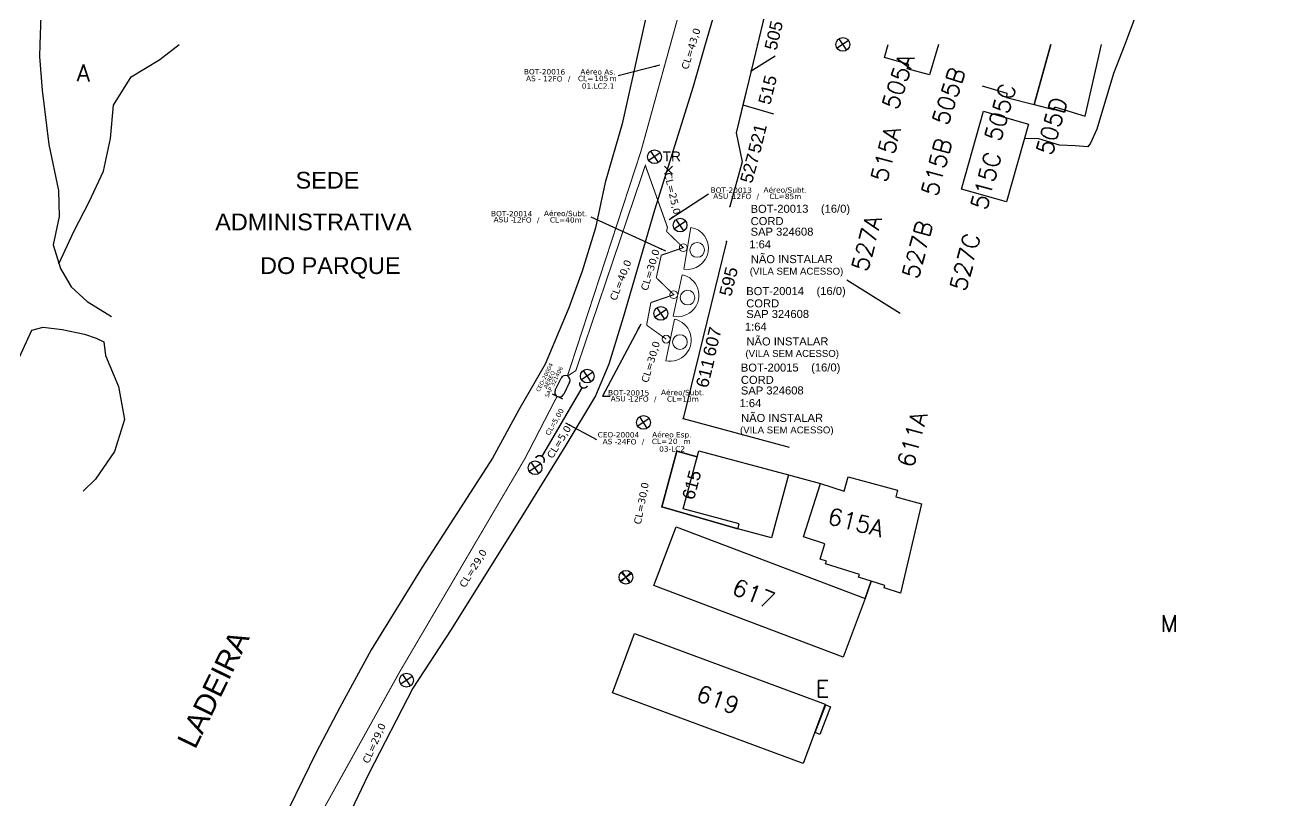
# Model space of a CAD drawing. Header units: inches. Extents: x 28600 to 32058, y 8816 to 12576.
# Drawn here: x 30404.7 to 30886.3, y 11085.3 to 11381.2 of the extents above; entities that cross this region are included whole.
import ezdxf
from ezdxf.enums import TextEntityAlignment as Align

# ---------------------------------------------------------------- set-up
doc = ezdxf.new("R2010")
doc.units = ezdxf.units.IN
doc.header["$LTSCALE"] = 0.5
for name, color, linetype, lineweight in [("20.0-LEGENDA DOS CDO'S", 1, 'Continuous', 0), ('20.2-CDO_POSTE', 1, 'Continuous', 5), ('20.6-CORDOALHA_SUPORTE', 7, 'Continuous', 25), ('CORDOALHA_SUPORTE', 7, 'Continuous', 25)]:
    doc.layers.add(name, color=color, linetype=linetype, lineweight=lineweight)
for name, color, linetype in [('20.4-CEOS', 1, 'Continuous'), ('20.5-CEO', 1, 'Continuous'), ('CAP a instalar', 1, 'Continuous'), ('celulas gpon', 7, 'Continuous'), ('CORDOALHA BLOCO NOVO', 7, 'Continuous'), ('DUVIDAS', 252, 'Continuous'), ('EDIFDENTIF', 253, 'Continuous'), ('label_cabos', 7, 'Continuous'), ('MUB', 252, 'Continuous'), ('NOMELOG', 253, 'Continuous'), ('Postes Existentes NA', 1, 'Continuous')]:
    doc.layers.add(name, color=color, linetype=linetype)
doc.styles.add('ARIAL', font='arial.ttf')
doc.styles.add('EUROROMAN', font='simplex.shx')
doc.styles.add('ROMANS', font='arial.ttf')
doc.styles.add('siredit', font='verdana.ttf')
doc.linetypes.add('FENCELINE1', pattern='A,0.25,-0.1,[133,ltypeshp.shx,S=0.1,R=0,X=-0.1,Y=0],-0.1,1', length=1.45)
doc.dimstyles.new('CC', dxfattribs={"dimtxt": 1, "dimasz": 2, "dimexe": 0.18, "dimexo": 0.0625, "dimgap": 0.09, "dimtad": 0, "dimdec": 0, "dimrnd": 1, "dimzin": 0, "dimdsep": 46, "dimtxsty": 'siredit', "dimblk": 'NONE', "dimcen": 0, "dimse1": 1, "dimse2": 1, "dimsd1": 1, "dimsd2": 1, "dimclrt": 7, "dimadec": 0, "dimazin": 0, "dimtfac": 1, "dimtdec": 0, "dimtofl": 0, "dimtmove": 0, "dimatfit": 3, "dimfxl": 0, "dimtolj": 1, "dimtzin": 0, "dimarcsym": 0})

# ---------------------------------------------------------------- blocks, each defined once
blk = doc.blocks.new('*U225')
at = {"color": 10}
for points in [[(41172, 12883), (40951, 13058)], [(40974, 12860), (41149, 13081)]]:
    blk.add_lwpolyline(points, dxfattribs=at)
blk.add_circle((41062, 12971), 141, dxfattribs=at)
blk = doc.blocks.new('*U367')
at = {"color": 10}
for points in [[(41172, 12883), (40951, 13058)], [(40974, 12860), (41149, 13081)]]:
    blk.add_lwpolyline(points, dxfattribs=at)
blk.add_circle((41062, 12971), 141, dxfattribs=at)
at = {"color": 1, "style": 'ARIAL'}
blk.add_text('TR', height=200, rotation=288.0617, dxfattribs=at).set_placement((41026, 12782))
blk = doc.blocks.new('*U320')
at = {"color": 0}
blk.add_line((2.14, -0.58), (-2.1, -0.68), dxfattribs=at)
for centre, radius in [((0, 0.38), 0.733), ((0.03, -1.03), 0.393)]:
    blk.add_circle(centre, radius, dxfattribs=at)
blk.add_arc((0.02, -0.63), 2.12, 1.3782, 181.3782, dxfattribs=at)
blk = doc.blocks.new('*U350')
at = {"layer": '20.5-CEO'}
for p, q in [((-1.56, 1.26), (1.8, 1.26)), ((1.8, -1.13), (-1.56, -1.13))]:
    blk.add_line(p, q, dxfattribs=at)
blk.add_lwpolyline([(-2.75, 1.51), (-2.75, -1.38)], dxfattribs=at)
for centre, start, end in [((-1.56, 0.07), 90, 270), ((1.8, 0.07), 270, 90)]:
    blk.add_arc(centre, 1.2, start, end, dxfattribs=at)
at = {"layer": '20.5-CEO', "color": 7, "style": 'siredit'}
for tag, p in [('LOCAL', (0.12, 4.23)), ('FID', (0.11, 5.61)), ('SAP', (0.12, 2.97)), ('FIBRAS_RESERVA', (0.12, -1.94))]:
    blk.add_attdef(tag, text='', height=1.01, dxfattribs=at).set_placement(p, align=Align.TOP_CENTER)
at = {"layer": '20.5-CEO', "color": 7, "style": 'siredit', "flags": 3}
blk.add_attdef('QTDE', (-4.88, -7.06), '', height=1.01, dxfattribs=at)
at = {"layer": '20.5-CEO', "color": 7, "style": 'siredit'}
for tag, flags, p in [('ID_ATIVIDADE', 3, (0.11, -3.51)), ('FATOR', 1, (0.11, -4.82))]:
    blk.add_attdef(tag, text='', height=1.01, dxfattribs=dict(at, flags=flags)).set_placement(p, align=Align.TOP_CENTER)
blk = doc.blocks.new('CDOE_CT_POSTE')
at = {"layer": "20.0-LEGENDA DOS CDO'S", "color": 0, "style": 'ARIAL'}
for tag, p, height in [('CDO_N', (0.12, 5.25), 0.8), ('CORDOALHA', (0.12, 4.02), 0.8), ('SAP', (0.12, 2.96), 0.8), ('1:XX', (-0.01, 1.7), 0.8), ('UMS', (0.14, 0.22), 1)]:
    blk.add_attdef(tag, p, '', height=height, rotation=0.118, dxfattribs=at)
blk.add_attdef('FIBRAS_UTILIZADAS', text='', height=0.8, rotation=0.118, dxfattribs=at).set_placement((7.83, 5.26), align=Align.CENTER)
blk = doc.blocks.new('Inst CB ESP CFOA-SM-AS-80-TS-24')
at = {"layer": 'label_cabos', "color": 0, "style": 'siredit'}
for tag, flags, p in [('ID_ATIVIDADE', 3, (1.31, 2.67)), ('FATOR', 1, (11.56, 2.55))]:
    blk.add_attdef(tag, text='', height=1, rotation=359.69, dxfattribs=dict(at, flags=flags)).set_placement(p, align=Align.MIDDLE_CENTER)
for tag, p in [('TIPO_CABO', (1.76, 0)), ('DESTINO_CABO', (3.13, 1.26)), ('CABO', (4.69, -0.05)), ('/', (7.71, -0.05)), ('LANCE', (10.81, 0)), ('TIPO_CABO', (13.11, 1.24)), ('UND', (15.96, 0)), ('FID', (13.15, -1.41))]:
    blk.add_attdef(tag, text='', height=1, rotation=359.69, dxfattribs=at).set_placement(p, align=Align.MIDDLE_CENTER)
blk.add_attdef('QTDE', (12.43, -0.47), '', height=1, rotation=359.69, dxfattribs=at)
blk = doc.blocks.new('_None')
blk = doc.blocks.new('Inst CORD BENZINAL 4.55MM 3F (sem recursos)')
at = {"layer": '20.6-CORDOALHA_SUPORTE', "color": 0, "lineweight": 0, "style": 'ROMANS'}
blk.add_attdef('LANCE', text='', height=1, dxfattribs=at).set_placement((-0.54, -2.21), align=Align.RIGHT)
at = {"layer": '20.6-CORDOALHA_SUPORTE', "color": 0, "style": 'siredit'}
blk.add_attdef('QTDE', (-0.54, -2.21), '', height=1, rotation=359.69, dxfattribs=at)
at = {"layer": '20.6-CORDOALHA_SUPORTE', "color": 0, "lineweight": 0, "style": 'ROMANS'}
for tag, p, flags in [('FATOR', (-5.2, -4.44), 3), ('ID_ATIVIDADE', (-5.2, -6.67), 3), ('FID', (-5.2, -8.9), 1)]:
    blk.add_attdef(tag, p, '', height=1, dxfattribs=dict(at, flags=flags))
blk = doc.blocks.new('LEGENDA DOS CABOS')
at = {"layer": 'label_cabos', "color": 0, "style": 'siredit'}
for tag, p in [('TIPO_CABO', (2.74, 0.52)), ('ID', (4.24, 1.63)), ('CABO', (6.16, 0.47)), ('/', (9.19, 0.47)), ('METROS', (14.36, 0.47)), ('XX', (14.31, 1.67))]:
    blk.add_attdef(tag, text='', height=1, rotation=359.69, dxfattribs=at).set_placement(p, align=Align.MIDDLE_CENTER)
blk = doc.blocks.new('Inst CB AS CFOA-SM-AS-120-S-12 A')
at = {"layer": 'label_cabos', "color": 0, "style": 'siredit'}
for tag, flags, p in [('ID_ATIVIDADE', 3, (1.31, 2.67)), ('FATOR', 1, (11.56, 2.55))]:
    blk.add_attdef(tag, text='', height=1, rotation=359.69, dxfattribs=dict(at, flags=flags)).set_placement(p, align=Align.MIDDLE_CENTER)
for tag, p in [('TIPO_CABO', (1.26, 0)), ('DESTINO_CABO', (3.13, 1.26)), ('CABO', (4.69, -0.05)), ('/', (7.71, -0.05)), ('LANCE', (10.81, 0)), ('TIPO_CABO', (13.11, 1.24)), ('UND', (15.96, 0)), ('FID', (13.15, -1.41))]:
    blk.add_attdef(tag, text='', height=1, rotation=359.69, dxfattribs=at).set_placement(p, align=Align.MIDDLE_CENTER)
blk.add_attdef('QTDE', (12.43, -0.47), '', height=1, rotation=359.69, dxfattribs=at)

msp = doc.modelspace()

# ---------------------------------------------------------------- linework, layer by layer
at = {"layer": 'CAP a instalar', "linetype": 'FENCELINE1', "ltscale": 15}
msp.add_lwpolyline([(30611.68, 11247.4, 0.4, 0.4, 0), (30639.71, 11333.05, 0.4, 0.4, 0), (30663.58, 11419.49, 0.4, 0.4, 0)], format="xyseb", dxfattribs=at)
at = {"layer": 'CAP a instalar', "color": 8, "linetype": 'FENCELINE1', "ltscale": 15, "const_width": 0.4}
for points in [[(30611.72, 11247.38), (30614.87, 11249.43), (30641.41, 11327.77), (30649.85, 11304.14), (30649.5, 11302.56)], [(30649.5, 11302.56), (30655.91, 11296.37), (30647.49, 11293.47)], [(30647.49, 11293.47), (30645.59, 11284.88)], [(30645.59, 11284.88), (30652.28, 11278.42), (30643.52, 11275.4)], [(30643.52, 11275.4), (30641.89, 11266.8)], [(30649.38, 11261.45), (30641.89, 11266.8)]]:
    msp.add_lwpolyline(points, dxfattribs=at)
at = {"layer": 'CAP a instalar', "linetype": 'FENCELINE1', "ltscale": 15, "const_width": 0.4}
for points in [[(30595.45, 11215.89), (30607.72, 11239.64)], [(30334.44, 10759.31), (30400.53, 10819.66), (30441.26, 10911.28), (30517.96, 11081.07), (30547.57, 11134.39), (30595.45, 11215.89)]]:
    msp.add_lwpolyline(points, dxfattribs=at)
at = {"layer": 'CORDOALHA_SUPORTE', "const_width": 0.576}
msp.add_lwpolyline([(30617.26, 11242.92), (30601.96, 11216.73)], dxfattribs=at)
at = {"layer": 'CORDOALHA_SUPORTE'}
for points, const_width in [([(30619.34, 11243.67, -1), (30616.52, 11245.01)], 0.506), ([(30602.57, 11214.29, 1), (30599.52, 11216.12)], 0.576)]:
    msp.add_lwpolyline(points, format="xyb", dxfattribs=dict(at, const_width=const_width))
at = {"layer": 'DUVIDAS'}
for p, q in [((30648.7, 11327.48, -10142.82), (30651.77, 11324.4, -10142.82)), ((30651.77, 11327.48, -10142.82), (30648.7, 11324.4, -10142.82)), ((30648.7, 11324.4, -10142.82), (30651.77, 11327.48, -10142.82)), ((30632.48, 11172.11, -10136.68), (30635.55, 11169.04, -10136.68)), ((30635.55, 11172.11, -10136.68), (30632.48, 11169.04, -10136.68)), ((30632.48, 11169.04, -10136.68), (30635.55, 11172.11, -10136.68))]:
    msp.add_line(p, q, dxfattribs=at)
for points, elevation in [([(30806.23, 11870.49), (30798.78, 11839.81), (30793.31, 11817.55), (30793.09, 11816.59), (30771.14, 11727.09), (30716.38, 11572.4), (30712.1, 11557.81), (30706.4, 11539.58), (30677.87, 11420.46), (30664.31, 11373.92)], -10270.16), ([(30762.28, 11840.13), (30765.93, 11839.01), (30769.83, 11835.05), (30772.3, 11830.73), (30771.02, 11823.88), (30769.64, 11816.11), (30767.37, 11807.44), (30754.67, 11757.93), (30741.08, 11706.46), (30727.8, 11659.98), (30712.06, 11618.85), (30700.8, 11596.46), (30694.41, 11576.37), (30685.77, 11554.78), (30676.78, 11527.04), (30665.68, 11487.51), (30657.49, 11456), (30639.26, 11373.92)], -10270.16), ([(30876.25, 11609.63), (30881.21, 11601.13), (30883.93, 11588.04), (30885.66, 11578.86), (30886.3, 11566.99), (30886.01, 11555.74), (30882.65, 11534.91), (30873.92, 11504.04), (30862.66, 11472.63), (30848.3, 11437.96), (30826.03, 11377.98), (30824.46, 11373.92)], -10270.16), ([(30394.02, 11468.06), (30406.62, 11466.81), (30462.12, 11453.98), (30470.15, 11448.67), (30472.86, 11443.91), (30473.47, 11437.74), (30473.02, 11434.09), (30471.17, 11428.75), (30467.97, 11424.17), (30456.36, 11415.6), (30438.19, 11401.24), (30424.4, 11394.74), (30412.44, 11395), (30411.9, 11393.21), (30410.68, 11384.83), (30410.3, 11373.92)], -10270.16), ([(30706.88, 11468.76), (30684.28, 11373.92)], -10270.16), ([(30690.73, 11400.89), (30684.28, 11373.92)], -10270.16), ([(30690.73, 11400.89), (30684.28, 11373.92)], -10270.16), ([(30410.3, 11373.92), (30410.14, 11369.28), (30411.1, 11356.46), (30413.66, 11335.73), (30417.37, 11318.23), (30417.62, 11308.25), (30415.32, 11297.47), (30418.13, 11288.36), (30422.17, 11281.35), (30428.27, 11275.82), (30437.58, 11270.12)], -10270.16), ([(30417.56, 11290.21), (30423.28, 11302.53), (30429.14, 11313.91), (30434.54, 11325.49), (30437.17, 11338.03), (30438.32, 11350.76), (30445.1, 11361.61), (30456.1, 11368.13), (30463.38, 11373.92)], -10270.16), ([(30639.26, 11373.92), (30632.51, 11343.57), (30626.11, 11321.24), (30622.34, 11303.93), (30617.25, 11287.36), (30612.26, 11273.35), (30603.21, 11251.89), (30593.1, 11234.49), (30583.09, 11216.03), (30569.72, 11195.34), (30556.22, 11174.39), (30536.68, 11142.88), (30524.78, 11120.84), (30515.73, 11103.69), (30505.27, 11082.29)], -10270.16), ([(30664.31, 11373.92), (30659.64, 11357.86), (30644.92, 11310.62), (30632.9, 11269.68), (30627.49, 11251.95), (30622.4, 11239.83), (30611.11, 11220.99), (30595.6, 11196.07), (30567.32, 11150.65), (30552.67, 11128.23), (30535.72, 11095.44), (30511.66, 11045.09)], -10270.16), ([(30684.23, 11373.92), (30680.94, 11360.17), (30678.8, 11351.44), (30676.05, 11340.24), (30676.05, 11340.24), (30678.35, 11329.17), (30678.35, 11329.17), (30673.68, 11312.03)], -10270.16), ([(30684.28, 11373.92), (30681.82, 11363.86), (30676.05, 11340.24), (30678.35, 11329.17), (30673.68, 11312.03)], -10270.16), ([(30684.28, 11373.92), (30681.82, 11363.86)], -10270.16), ([(30684.28, 11373.92), (30681.87, 11363.81)], -10270.16), ([(30716.82, 11373.92), (30717.05, 11373.86), (30717.07, 11373.92)], -10104.04), ([(30749.84, 11362.34), (30741.43, 11364.61), (30742, 11366.21), (30732.73, 11368.99), (30734.15, 11373.92)], -10102.33), ([(30749.84, 11362.34), (30741.43, 11364.61), (30742, 11366.21), (30732.73, 11368.99), (30734.15, 11373.92)], -10102.33), ([(30753.32, 11373.92), (30749.84, 11362.34)], -10102.55), ([(30753.32, 11373.92), (30749.84, 11362.34)], -10102.55), ([(30770.06, 11358.12), (30779.46, 11355.37), (30779.3, 11353.61), (30789.92, 11351.05), (30796.21, 11373.92)], -10102.33), ([(30770.06, 11358.12), (30779.46, 11355.37), (30779.3, 11353.61), (30789.92, 11351.05), (30796.21, 11373.92)], -10102.33), ([(30824.46, 11373.92), (30820.15, 11362.79), (30813.75, 11341.58), (30811.35, 11336.3), (30810.3, 11334.86), (30805.47, 11335.22), (30799.55, 11335.5), (30791.58, 11337.94), (30786.18, 11337.97)], -10270.16), ([(30796.21, 11373.92), (30789.92, 11351.05)], -10102.85), ([(30789.92, 11351.05), (30797.6, 11349), (30797.6, 11349.99), (30798.11, 11349.99), (30809.34, 11346.57), (30815.6, 11373.92)], -10102.65), ([(30796.21, 11373.92), (30789.92, 11351.05)], -10102.85), ([(30681.87, 11363.81), (30690.92, 11369.63)], -10270.16), ([(30681.79, 11363.81), (30680.94, 11360.17), (30676.05, 11340.24), (30678.35, 11329.17), (30673.68, 11312.03)], -10270.16), ([(30678.67, 11350.89), (30690.38, 11347.37)], -10270.16), ([(30672.37, 11298.66), (30655.8, 11231.19)], -10270.16), ([(30672.37, 11298.66), (30655.8, 11231.19)], -10270.16), ([(30738.76, 11271.18), (30718.28, 11283.94)], -10270.16), ([(30358.67, 11148.32), (30363.21, 11164.31), (30366.76, 11177.1), (30373.19, 11190.99), (30407.2, 11264.85), (30411.48, 11266), (30418.74, 11265.13), (30427.32, 11263.31), (30431.73, 11261.81), (30434.7, 11260.46), (30435.31, 11255.15), (30440.3, 11243.38), (30442.54, 11230.81), (30438.7, 11218.59), (30431.47, 11208.04), (30426.84, 11203.43)], -10270.16), ([(30655.8, 11231.19), (30696.33, 11220.26)], -10270.16), ([(30661.2, 11216.51), (30653.46, 11218.75), (30647.74, 11197.51), (30676.75, 11189.1)], -10270.16), ([(30653.46, 11218.75), (30647.74, 11197.51)], -10270.16), ([(30647.74, 11197.51), (30653.46, 11218.75)], -10270.16), ([(30653.46, 11218.75), (30661.2, 11216.51)], -10270.16), ([(30696.04, 11209.73), (30708.23, 11206.37)], -10270.16), ([(30696.04, 11209.73), (30708.23, 11206.37)], -10270.16), ([(30676.75, 11189.1), (30647.74, 11197.51)], -10270.16), ([(30727.64, 11169.04), (30725.37, 11162.49)], -10270.16), ([(30725.37, 11162.49), (30727.64, 11169.04)], -10270.16)]:
    msp.add_lwpolyline(points, dxfattribs=dict(at, elevation=elevation))
for points, elevation in [([(30770.47, 11348.49), (30787.71, 11343.47), (30779.36, 11313.85), (30762.09, 11318.71)], -10103.61), ([(30770.47, 11348.49), (30787.71, 11343.47), (30779.36, 11313.85), (30762.09, 11318.71)], -10103.61), ([(30661.84, 11218.88), (30696.04, 11209.73), (30689.61, 11185.64), (30676.75, 11189.1), (30677.26, 11191.02), (30655.89, 11196.71)], -10124.49), ([(30718.81, 11208.9), (30737.72, 11203.85), (30737.05, 11201.22), (30746.87, 11198.6), (30738.87, 11164.53), (30732.6, 11166.52), (30732.86, 11167.38), (30722.84, 11170.58), (30723.2, 11171.67), (30710.24, 11175.76), (30710.56, 11176.72), (30708.13, 11177.49), (30709.98, 11183.34), (30701.76, 11185.96), (30708.23, 11206.37), (30717.37, 11203.46)], -10124.72), ([(30653.18, 11189.84), (30725.37, 11162.49), (30716.89, 11140.06), (30644.7, 11167.41)], -10105.91), ([(30637.31, 11149.12), (30710.11, 11122.09), (30701.73, 11099.47), (30628.93, 11126.5)], -10105.43), ([(30712.16, 11121.19), (30708.07, 11110.6), (30706.24, 11111.31), (30710.34, 11121.89)], -10270.16)]:
    msp.add_lwpolyline(points, close=True, dxfattribs=dict(at, elevation=elevation))
for p in [(30684.28, 11373.92, -10270.16), (30684.28, 11373.92, -10270.16), (30681.87, 11363.81, -10270.16), (30681.87, 11363.81, -10270.16), (30681.87, 11363.81, -10270.16), (30673.68, 11312.03, -10270.16), (30672.37, 11298.66, -10270.16), (30655.8, 11231.19, -10270.16), (30653.46, 11218.75, -10270.16), (30647.74, 11197.51, -10270.16)]:
    msp.add_point(p, dxfattribs=at)
at = {"layer": 'MUB', "elevation": -10270.16}
for points in [[(30639.26, 11373.92), (30632.51, 11343.57), (30626.11, 11321.24), (30622.34, 11303.93), (30617.25, 11287.36), (30612.26, 11273.35), (30603.21, 11251.89), (30593.1, 11234.49), (30583.09, 11216.03), (30569.72, 11195.34), (30556.22, 11174.39), (30536.68, 11142.88), (30524.78, 11120.84), (30515.73, 11103.69), (30505.27, 11082.29)], [(30664.31, 11373.92), (30659.64, 11357.86), (30644.92, 11310.62), (30632.9, 11269.68), (30627.49, 11251.95), (30622.4, 11239.83), (30611.11, 11220.99), (30595.6, 11196.07), (30567.32, 11150.65), (30552.67, 11128.23), (30535.72, 11095.44), (30511.66, 11045.09)]]:
    msp.add_lwpolyline(points, dxfattribs=at)

# ---------------------------------------------------------------- block references
at = {"color": 0, "lineweight": 0}
ref = msp.add_blockref('Inst CB AS CFOA-SM-AS-120-S-12 A', (30596.53, 11360.92), dxfattribs=dict(at, xscale=2.043390031501771, yscale=2.043390031501771, zscale=2.043390031501771))
ref.add_attrib('DESTINO_CABO', 'BOT-20016', dxfattribs={"layer": 'label_cabos', "color": 0, "height": 2.043, "rotation": 359.69, "style": 'siredit'}).set_placement((30602.93, 11363.5), align=Align.MIDDLE_CENTER)
ref.add_attrib('CABO', '12FO', dxfattribs={"layer": 'label_cabos', "color": 0, "height": 2.043, "rotation": 359.69, "style": 'siredit'}).set_placement((30606.1, 11360.81), align=Align.MIDDLE_CENTER)
ref.add_attrib('TIPO_CABO', 'Aéreo As.', dxfattribs={"layer": 'label_cabos', "color": 0, "height": 2.043, "rotation": 359.69, "style": 'siredit'}).set_placement((30623.31, 11363.46), align=Align.MIDDLE_CENTER)
ref.add_attrib('/', '/', dxfattribs={"layer": 'label_cabos', "color": 0, "height": 2.04, "rotation": 359.69, "style": 'siredit'}).set_placement((30612.29, 11360.81), align=Align.MIDDLE_CENTER)
ref.add_attrib('TIPO_CABO', 'AS - ', dxfattribs={"layer": 'label_cabos', "color": 0, "height": 2.043, "rotation": 359.69, "style": 'siredit'}).set_placement((30599.11, 11360.91), align=Align.MIDDLE_CENTER)
ref.add_attrib('FID', '01.LC2.1', dxfattribs={"layer": 'label_cabos', "color": 0, "height": 2.043, "rotation": 359.69, "style": 'siredit'}).set_placement((30623.39, 11358.03), align=Align.MIDDLE_CENTER)
ref.add_attrib('LANCE', 'CL=', dxfattribs={"layer": 'label_cabos', "color": 0, "height": 2.043, "rotation": 359.69, "style": 'siredit'}).set_placement((30618.61, 11360.92), align=Align.MIDDLE_CENTER)
ref.add_attrib('QTDE', '105', (30621.92, 11359.95), dxfattribs={"layer": 'label_cabos', "color": 0, "height": 2.043, "rotation": 359.69, "style": 'siredit'})
ref.add_attrib('UND', 'm', dxfattribs={"layer": 'label_cabos', "color": 0, "height": 2.04, "rotation": 359.69, "style": 'siredit'}).set_placement((30629.15, 11360.92), align=Align.MIDDLE_CENTER)
at = {"layer": "20.0-LEGENDA DOS CDO'S", "color": 252}
ref = msp.add_blockref('CDOE_CT_POSTE', (30681.14, 11289.6), dxfattribs=dict(at, xscale=3.820138868211348, yscale=3.820138868211348, zscale=3.820138868211348))
ref.add_attrib('CDO_N', 'BOT-20013', (30681.6, 11309.64), dxfattribs={"color": 0, "height": 3.056, "rotation": 0.118, "style": 'ARIAL'})
ref.add_attrib('CORDOALHA', 'CORD', (30681.61, 11304.96), dxfattribs={"color": 0, "height": 3.056, "rotation": 0.118, "style": 'ARIAL'})
ref.add_attrib('SAP', 'SAP 324608', (30681.61, 11300.91), dxfattribs={"color": 0, "height": 3.056, "rotation": 0.118, "style": 'ARIAL'})
ref.add_attrib('1:XX', '1:64', (30681.09, 11296.09), dxfattribs={"color": 0, "height": 3.056, "rotation": 0.118, "style": 'ARIAL'})
ref.add_attrib('UMS', 'NÃO INSTALAR', (30681.68, 11290.43), dxfattribs={"color": 0, "height": 3.0561, "rotation": 0.118, "style": 'ARIAL'})
ref.add_attrib('FIBRAS_UTILIZADAS', '     (16/0)', dxfattribs={"color": 0, "height": 3.0561, "rotation": 0.118, "style": 'ARIAL'}).set_placement((30711.05, 11309.7), align=Align.CENTER)
ref = msp.add_blockref('CDOE_CT_POSTE', (30679.48, 11258.19), dxfattribs=dict(at, xscale=3.820138868211348, yscale=3.820138868211348, zscale=3.820138868211348))
ref.add_attrib('CDO_N', 'BOT-20014', (30679.93, 11278.24), dxfattribs={"color": 0, "height": 3.056, "rotation": 0.118, "style": 'ARIAL'})
ref.add_attrib('CORDOALHA', 'CORD', (30679.94, 11273.56), dxfattribs={"color": 0, "height": 3.056, "rotation": 0.118, "style": 'ARIAL'})
ref.add_attrib('SAP', 'SAP 324608', (30679.95, 11269.5), dxfattribs={"color": 0, "height": 3.056, "rotation": 0.118, "style": 'ARIAL'})
ref.add_attrib('1:XX', '1:64', (30679.43, 11264.69), dxfattribs={"color": 0, "height": 3.056, "rotation": 0.118, "style": 'ARIAL'})
ref.add_attrib('UMS', 'NÃO INSTALAR', (30680.01, 11259.02), dxfattribs={"color": 0, "height": 3.0561, "rotation": 0.118, "style": 'ARIAL'})
ref.add_attrib('FIBRAS_UTILIZADAS', '     (16/0)', dxfattribs={"color": 0, "height": 3.0561, "rotation": 0.118, "style": 'ARIAL'}).set_placement((30709.38, 11278.3), align=Align.CENTER)
ref = msp.add_blockref('CDOE_CT_POSTE', (30677.42, 11229), dxfattribs=dict(at, xscale=3.820138868211348, yscale=3.820138868211348, zscale=3.820138868211348))
ref.add_attrib('CDO_N', 'BOT-20015', (30677.88, 11249.05), dxfattribs={"color": 0, "height": 3.056, "rotation": 0.118, "style": 'ARIAL'})
ref.add_attrib('CORDOALHA', 'CORD', (30677.88, 11244.37), dxfattribs={"color": 0, "height": 3.056, "rotation": 0.118, "style": 'ARIAL'})
ref.add_attrib('SAP', 'SAP 324608', (30677.89, 11240.31), dxfattribs={"color": 0, "height": 3.056, "rotation": 0.118, "style": 'ARIAL'})
ref.add_attrib('1:XX', '1:64', (30677.37, 11235.49), dxfattribs={"color": 0, "height": 3.056, "rotation": 0.118, "style": 'ARIAL'})
ref.add_attrib('UMS', 'NÃO INSTALAR', (30677.96, 11229.83), dxfattribs={"color": 0, "height": 3.0561, "rotation": 0.118, "style": 'ARIAL'})
ref.add_attrib('FIBRAS_UTILIZADAS', '     (16/0)', dxfattribs={"color": 0, "height": 3.0561, "rotation": 0.118, "style": 'ARIAL'}).set_placement((30707.33, 11249.11), align=Align.CENTER)
at = {"layer": '20.2-CDO_POSTE', "color": 8, "yscale": 3.820138868211348, "zscale": 3.820138868211348}
for p, xscale, rotation in [((30659.78, 11295.75), 3.820138868211349, 259.2828775906664), ((30656.12, 11277.63), 3.820138868211349, 256.7505798753294), ((30653.22, 11260.67), 3.82013886821135, 256.7505798753294)]:
    msp.add_blockref('*U320', p, dxfattribs=dict(at, xscale=xscale, rotation=rotation))
at = {"layer": '20.5-CEO', "color": 0, "lineweight": 0}
ref = msp.add_blockref('*U350', (30609.76, 11243.29), dxfattribs=dict(at, xscale=1.515803525468, yscale=1.515803525468, zscale=1.515803525468, rotation=63.63292683396303))
ref.add_attrib('LOCAL', 'AÉREO', dxfattribs={"color": 7, "height": 1.537, "rotation": 63.6329, "style": 'siredit'}).set_placement((30604.09, 11246.3), align=Align.TOP_CENTER)
ref.add_attrib('SAP', 'SAP 321406', dxfattribs={"color": 7, "height": 1.537, "rotation": 63.6329, "style": 'siredit'}).set_placement((30605.8, 11245.45), align=Align.TOP_CENTER)
ref.add_attrib('FID', 'CEO-20004', dxfattribs={"layer": '20.4-CEOS', "color": 7, "height": 1.53, "rotation": 63.6329, "style": 'siredit'}).set_placement((30602.22, 11247.21), align=Align.TOP_CENTER)
at = {"layer": 'CORDOALHA BLOCO NOVO', "color": 0, "lineweight": 0, "xscale": 2, "yscale": 2, "zscale": 2, "rotation": 60.12294921526447}
msp.add_blockref('Inst CORD BENZINAL 4.55MM 3F (sem recursos)', (30604.09, 11232.14, 10270.16), dxfattribs=at).add_auto_attribs({'QTDE': '5,00', 'LANCE': 'CL='})
at = {"layer": 'label_cabos', "color": 0, "lineweight": 0, "xscale": 2.043390031501771, "yscale": 2.043390031501771, "zscale": 2.043390031501771}
for p, values in [((30665.55, 11314.97), {'ID': 'BOT-20013', 'CABO': '12FO', 'METROS': 'CL=85m', 'XX': 'Aéreo/Subt.', '/': '/', 'TIPO_CABO': 'ASU -'}), ((30581.72, 11306), {'ID': 'BOT-20014', 'CABO': '12FO', 'METROS': 'CL=40m', 'XX': 'Aéreo/Subt.', '/': '/', 'TIPO_CABO': 'ASU -'}), ((30626.4, 11237.66), {'ID': 'BOT-20015', 'CABO': '12FO', 'METROS': 'CL=10m', 'XX': 'Aéreo/Subt.', '/': '/', 'TIPO_CABO': 'ASU -'})]:
    msp.add_blockref('LEGENDA DOS CABOS', p, dxfattribs=at).add_auto_attribs(values)
at = {"layer": 'label_cabos'}
ref = msp.add_blockref('Inst CB ESP CFOA-SM-AS-80-TS-24', (30624.75, 11222.37), dxfattribs=dict(at, xscale=2.043390031501771, yscale=2.043390031501771, zscale=2.043390031501771, rotation=0.1315642785740553))
ref.add_attrib('DESTINO_CABO', 'CEO-20004', dxfattribs={"color": 0, "height": 2.043, "rotation": 359.8216, "style": 'siredit'}).set_placement((30631.14, 11224.96), align=Align.MIDDLE_CENTER)
ref.add_attrib('TIPO_CABO', 'Aéreo Esp.', dxfattribs={"color": 0, "height": 2.043, "rotation": 359.8216, "style": 'siredit'}).set_placement((30651.52, 11224.98), align=Align.MIDDLE_CENTER)
ref.add_attrib('CABO', '24FO', dxfattribs={"color": 0, "height": 2.043, "rotation": 359.8216, "style": 'siredit'}).set_placement((30634.32, 11222.29), align=Align.MIDDLE_CENTER)
ref.add_attrib('/', '/', dxfattribs={"color": 0, "height": 2.04, "rotation": 359.8216, "style": 'siredit'}).set_placement((30640.51, 11222.3), align=Align.MIDDLE_CENTER)
ref.add_attrib('TIPO_CABO', 'AS - ', dxfattribs={"color": 0, "height": 2.043, "rotation": 359.8216, "style": 'siredit'}).set_placement((30628.35, 11222.37), align=Align.MIDDLE_CENTER)
ref.add_attrib('FID', '03-LC2', dxfattribs={"color": 0, "height": 2.043, "rotation": 359.8216, "style": 'siredit'}).set_placement((30651.62, 11219.54), align=Align.MIDDLE_CENTER)
ref.add_attrib('LANCE', 'CL=', dxfattribs={"color": 0, "height": 2.043, "rotation": 359.8216, "style": 'siredit'}).set_placement((30646.83, 11222.42), align=Align.MIDDLE_CENTER)
ref.add_attrib('QTDE', '20', (30650.14, 11221.46), dxfattribs={"color": 0, "height": 2.043, "rotation": 359.8216, "style": 'siredit'})
ref.add_attrib('UND', 'm', dxfattribs={"color": 0, "height": 2.04, "rotation": 359.8216, "style": 'siredit'}).set_placement((30657.37, 11222.45), align=Align.MIDDLE_CENTER)
at = {"layer": 'Postes Existentes NA', "xscale": 0.01863200039171981, "yscale": 0.01863200039171981, "zscale": 0.01863200039171981, "rotation": 72.17959208465585}
for name, p in [('*U225', (30712.76, 10571.61, -10104.04)), ('*U367', (30640.85, 10528.73, -13291.23)), ('*U225', (30650.62, 10502.65)), ('*U225', (30643.27, 10468.96)), ('*U225', (30615.17, 10445.04, -13291.23)), ('*U225', (30636.65, 10427.36)), ('*U225', (30595.24, 10410.07, -13291.23)), ('*U225', (30629.96, 10368.27, -10136.68)), ('*U225', (30546.18, 10328.99, -13291.23))]:
    msp.add_blockref(name, p, dxfattribs=at)

# ---------------------------------------------------------------- texts
at = {"layer": "20.0-LEGENDA DOS CDO'S", "color": 252, "char_height": 2.6288, "width": 41.635, "attachment_point": 5, "rotation": 0.0423, "style": 'siredit'}
for insert in [(30699.14, 11286.98), (30697.48, 11255.58), (30695.42, 11226.39)]:
    msp.add_mtext('\\fArial|b0|i0;(VILA SEM ACESSO)', dxfattribs=dict(at, insert=insert))
at = {"layer": 'celulas gpon', "style": 'siredit'}
for s, rotation, p in [('CL=43,0', 72.6275, (30657.68, 11364.11, -41228.8)), ('CL=25,0', 282.825, (30648.64, 11324.67, -42670.14)), ('CL=30,0', 73.3292, (30642.24, 11279.71, -41228.8)), ('CL=40,0', 68.6985, (30630.26, 11275.9, -41228.8)), ('CL=30,0', 73.3292, (30642.39, 11244.59, -41228.8)), ('CL=5,0', 58.2908, (30605.95, 11215.63, -41228.8)), ('CL=30,0', 79.097, (30639.67, 11190.56, -41228.8)), ('CL=29,0', 58.2908, (30572.52, 11166.35, -41228.8)), ('CL=29,0', 66.091, (30535.8, 11099.27, -41228.8))]:
    msp.add_text(s, height=2.746, rotation=rotation, dxfattribs=at).set_placement(p)
at = {"layer": 'DUVIDAS', "style": 'ROMANS'}
for s, rotation, p in [('505', 76.5585, (30690.42, 11377.36, -10270.16)), ('515', 76.202, (30688.07, 11356.61, -10270.16)), ('515', 76.202, (30688.07, 11356.61, -10270.16)), ('521', 76.1285, (30684.22, 11338.05, -10270.16)), ('521', 76.1285, (30684.22, 11338.05, -10270.16)), ('527', 74.763, (30681.27, 11326.62, -10270.16)), ('595', 76.2005, (30673.18, 11283.47, -10270.16)), ('607', 76.2005, (30666.94, 11260.49, -10270.16)), ('611', 76.2005, (30664.24, 11248.55, -10270.16)), ('615', 74.9129, (30659.09, 11205.84, -10270.16)), ('615', 74.9129, (30659.09, 11205.84, -10270.16))]:
    msp.add_text(s, height=4.798, rotation=rotation, dxfattribs=at).set_placement(p, align=Align.MIDDLE_CENTER)
at = {"layer": 'DUVIDAS', "style": 'EUROROMAN'}
for s, height, rotation, p in [('505A', 6.397, 72, (30737.71, 11348.6, -10270.16)), ('505A', 6.397, 72, (30737.71, 11348.6, -10270.16)), ('A', 6.4, 359, (30424.38, 11359.85, -10270.16)), ('505B', 6.397, 72, (30756.87, 11342.65, -10270.16)), ('505B', 6.397, 72, (30756.87, 11342.65, -10270.16)), ('505C', 6.397, 74, (30776.96, 11336.48, -10270.16)), ('505C', 6.397, 74, (30776.96, 11336.48, -10270.16)), ('505D', 6.397, 74, (30796.6, 11331.23, -10270.16)), ('505D', 6.397, 74, (30796.6, 11331.23, -10270.16)), ('515A', 6.397, 75, (30733.52, 11320.95, -10270.16)), ('515B', 6.397, 75, (30752.84, 11315.55, -10270.16)), ('515B', 6.397, 75, (30752.84, 11315.55, -10270.16)), ('515C', 6.397, 75, (30771.68, 11310.37, -10270.16)), ('515C', 6.397, 75, (30771.68, 11310.37, -10270.16)), ('527A', 6.397, 75, (30726.19, 11286.87, -10270.16)), ('527A', 6.397, 75, (30726.19, 11286.87, -10270.16)), ('527B', 6.397, 75, (30745.51, 11284.06, -10270.16)), ('527B', 6.397, 75, (30745.51, 11284.06, -10270.16)), ('527C', 6.397, 75, (30763.68, 11279.36, -10270.16)), ('527C', 6.397, 75, (30763.68, 11279.36, -10270.16)), ('611A', 6.397, 75, (30743.67, 11212, -10270.16)), ('611A', 6.397, 75, (30743.67, 11212, -10270.16)), ('615A', 6.397, 346, (30710.59, 11191.05, -10270.16)), ('615A', 6.397, 346, (30710.59, 11191.05, -10270.16)), ('617', 6.397, 338, (30674, 11164.37, -10270.16)), ('617', 6.397, 338, (30674, 11164.37, -10270.16)), ('619', 6.397, 340, (30660.31, 11123.72, -10270.16)), ('619', 6.397, 340, (30660.31, 11123.72, -10270.16))]:
    msp.add_text(s, height=height, rotation=rotation, dxfattribs=at).set_placement(p)
for s, p in [('M', (30838.16, 11149.72, -10270.16)), ('E', (30706.43, 11124.84, -10270.16))]:
    msp.add_text(s, height=6.4, dxfattribs=at).set_placement(p)
at = {"layer": 'EDIFDENTIF', "style": 'ROMANS'}
for s, height, p in [('SEDE', 6.397, (30507.89, 11318.9, -10270.16)), ('ADMINISTRATIVA', 6.3974, (30477.21, 11302.97, -10270.16)), ('DO PARQUE', 6.397, (30494.33, 11286.31, -10270.16))]:
    msp.add_text(s, height=height, dxfattribs=at).set_placement(p)
at = {"layer": 'MUB', "style": 'ROMANS'}
for s, height, p in [('SEDE', 6.397, (30507.89, 11318.9, -10270.16)), ('ADMINISTRATIVA', 6.3974, (30477.21, 11302.97, -10270.16)), ('DO PARQUE', 6.397, (30494.33, 11286.31, -10270.16))]:
    msp.add_text(s, height=height, dxfattribs=at).set_placement(p)
msp.add_text('LADEIRA', height=7.997, rotation=64.0204, dxfattribs=at).set_placement((30469.55, 11104.63, -10270.16))
at = {"layer": 'NOMELOG', "style": 'ROMANS'}
msp.add_text('LADEIRA', height=7.997, rotation=64.0204, dxfattribs=at).set_placement((30469.55, 11104.63, -10270.16))

# ---------------------------------------------------------------- leaders
at = {"layer": 'label_cabos'}
for points in [[(30646.91, 11366.02), (30631.04, 11361.92)], [(30650.45, 11307.14), (30665.57, 11316.9)], [(30649.21, 11295.05), (30620.73, 11308.03)], [(30610.96, 11229.48, -10270.16), (30622.82, 11223.11, -10270.16)]]:
    msp.add_leader(points, dimstyle='CC', override={"dimgap": 0.09, "dimtad": 0}, dxfattribs=at)
msp.add_leader([(30639.65, 11267.19), (30625.06, 11239.75), (30628.04, 11239.75)], dimstyle='CC', dxfattribs=at)

doc.saveas('drawing.dxf')
